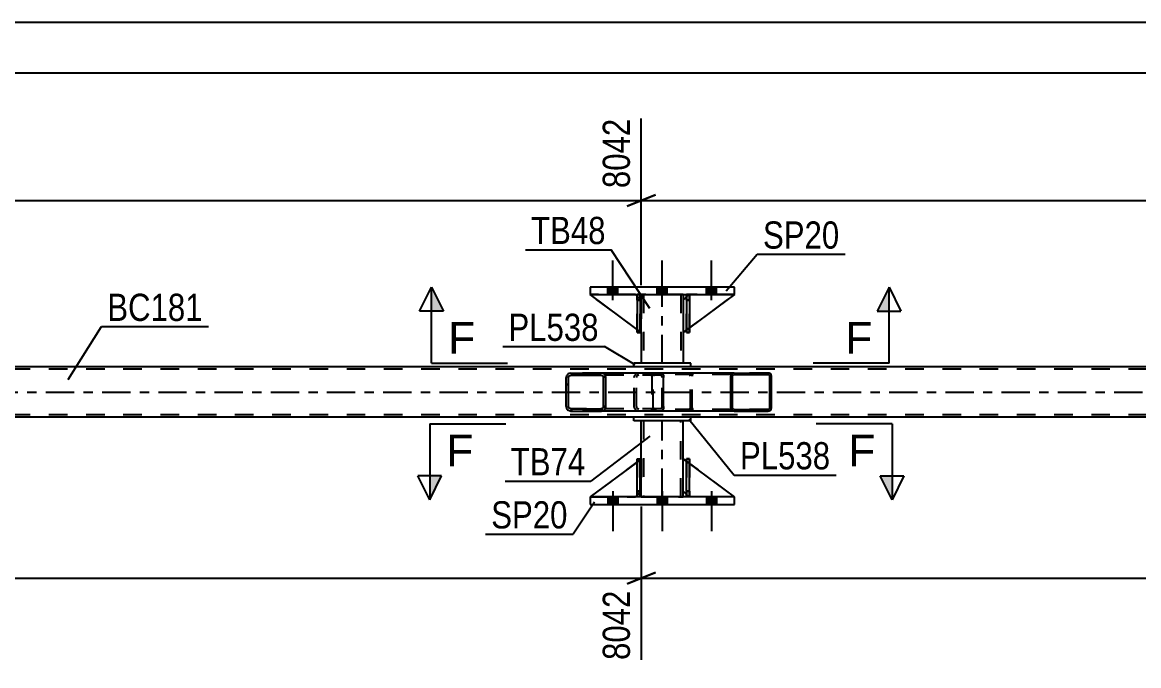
# Model space of a CAD drawing. Header units: millimetres. Extents: x 0 to 841, y 0 to 594.
# Drawn here: x 266 to 383.5, y 216.3 to 284 of the extents above; entities that cross this region are included whole.
import ezdxf

# ---------------------------------------------------------------- set-up
doc = ezdxf.new("R2010")
doc.units = ezdxf.units.MM
doc.linetypes.add('DXK_LINE_DOT2', pattern=[3.9198, 1.9599, -1.9599])
doc.linetypes.add('DXK_LINE_DOT3', pattern=[5.9187, 2.979, -0.9799, 0.9799, -0.9799])
doc.styles.add('Arial', font='ARIAL.TTF', dxfattribs={"height": 0.2})
doc.styles.add('Arial Narrow', font='ARIALN.TTF', dxfattribs={"height": 0.2})

# ---------------------------------------------------------------- blocks, each defined once
blk = doc.blocks.new('Bolt-318885291-5838 - 5760')
at = {"linetype": 'Continuous'}
for points in [[(327.6, 255.36), (328.64, 255.36), (328.64, 256.16), (327.6, 256.16)], [(327.6, 255.36), (328.64, 255.36), (328.64, 256.16), (327.6, 256.16)], [(327.6, 255.36), (328.64, 255.36), (328.64, 256.16), (327.6, 256.16)], [(332.8, 255.36), (333.84, 255.36), (333.84, 256.16), (332.8, 256.16)], [(332.8, 255.36), (333.84, 255.36), (333.84, 256.16), (332.8, 256.16)], [(338, 255.36), (339.04, 255.36), (339.04, 256.16), (338, 256.16)], [(338, 255.36), (339.04, 255.36), (339.04, 256.16), (338, 256.16)], [(338, 255.36), (339.04, 255.36), (339.04, 256.16), (338, 256.16)]]:
    blk.add_hatch(color=1, dxfattribs=at).paths.add_polyline_path(points)
at = {"color": 1, "linetype": 'Continuous'}
for p, q in [((328.12, 254.76), (328.12, 258.96)), ((328.12, 254.76), (328.12, 258.96)), ((328.12, 254.76), (328.12, 258.96)), ((333.32, 254.76), (333.32, 258.96)), ((333.32, 254.76), (333.32, 258.96)), ((338.52, 254.76), (338.52, 258.96)), ((338.52, 254.76), (338.52, 258.96)), ((338.52, 254.76), (338.52, 258.96)), ((327.6, 255.36), (327.6, 256.16)), ((327.6, 255.36), (327.6, 256.16)), ((327.6, 255.36), (327.6, 256.16)), ((328.64, 255.36), (328.64, 256.16)), ((328.64, 255.36), (328.64, 256.16)), ((328.64, 255.36), (328.64, 256.16)), ((332.8, 255.36), (332.8, 256.16)), ((332.8, 255.36), (332.8, 256.16)), ((333.84, 255.36), (333.84, 256.16)), ((333.84, 255.36), (333.84, 256.16)), ((338, 255.36), (338, 256.16)), ((338, 255.36), (338, 256.16)), ((338, 255.36), (338, 256.16)), ((339.04, 255.36), (339.04, 256.16)), ((339.04, 255.36), (339.04, 256.16)), ((339.04, 255.36), (339.04, 256.16))]:
    blk.add_line(p, q, dxfattribs=at)
blk = doc.blocks.new('Bolt-318885291-5839 - 5760')
at = {"linetype": 'Continuous'}
for points in [[(328.64, 234.07), (327.6, 234.07), (327.6, 233.27), (328.64, 233.27)], [(328.64, 234.07), (327.6, 234.07), (327.6, 233.27), (328.64, 233.27)], [(328.64, 234.07), (327.6, 234.07), (327.6, 233.27), (328.64, 233.27)], [(333.84, 234.07), (332.8, 234.07), (332.8, 233.27), (333.84, 233.27)], [(333.84, 234.07), (332.8, 234.07), (332.8, 233.27), (333.84, 233.27)], [(339.04, 234.07), (338, 234.07), (338, 233.27), (339.04, 233.27)], [(339.04, 234.07), (338, 234.07), (338, 233.27), (339.04, 233.27)], [(339.04, 234.07), (338, 234.07), (338, 233.27), (339.04, 233.27)]]:
    blk.add_hatch(color=1, dxfattribs=at).paths.add_polyline_path(points)
at = {"color": 1, "linetype": 'Continuous'}
for p, q in [((327.6, 234.07), (327.6, 233.27)), ((327.6, 234.07), (327.6, 233.27)), ((327.6, 234.07), (327.6, 233.27)), ((328.12, 234.67), (328.12, 230.47)), ((328.12, 234.67), (328.12, 230.47)), ((328.12, 234.67), (328.12, 230.47)), ((328.64, 234.07), (328.64, 233.27)), ((328.64, 234.07), (328.64, 233.27)), ((328.64, 234.07), (328.64, 233.27)), ((332.8, 234.07), (332.8, 233.27)), ((332.8, 234.07), (332.8, 233.27)), ((333.32, 234.67), (333.32, 230.47)), ((333.32, 234.67), (333.32, 230.47)), ((333.84, 234.07), (333.84, 233.27)), ((333.84, 234.07), (333.84, 233.27)), ((338, 234.07), (338, 233.27)), ((338, 234.07), (338, 233.27)), ((338, 234.07), (338, 233.27)), ((338.52, 234.67), (338.52, 230.47)), ((338.52, 234.67), (338.52, 230.47)), ((338.52, 234.67), (338.52, 230.47)), ((339.04, 234.07), (339.04, 233.27)), ((339.04, 234.07), (339.04, 233.27)), ((339.04, 234.07), (339.04, 233.27))]:
    blk.add_line(p, q, dxfattribs=at)
blk = doc.blocks.new('Part-318885291-5970 - 5760')
at = {"color": 7, "linetype": 'DXK_LINE_DOT2'}
for p, q in [((335.88, 254.76), (335.88, 255.36)), ((335.88, 255.36), (335.88, 255.36)), ((335.88, 255.36), (335.88, 251.36)), ((336.2, 255.36), (335.88, 255.36)), ((336.2, 254.76), (336.2, 255.36)), ((336.2, 251.36), (336.2, 255.36)), ((335.88, 251.36), (335.88, 254.76)), ((335.88, 254.76), (336.2, 254.76)), ((336.2, 254.76), (336.2, 251.36)), ((335.88, 251.36), (336.2, 251.36))]:
    blk.add_line(p, q, dxfattribs=at)
blk = doc.blocks.new('Part-318885291-5990 - 5760')
at = {"color": 2, "linetype": 'Continuous'}
for p, q in [((336.32, 242.47), (330.32, 242.47)), ((330.32, 242.07), (330.32, 242.47)), ((336.32, 242.07), (336.32, 242.47)), ((336.32, 242.07), (330.32, 242.07))]:
    blk.add_line(p, q, dxfattribs=at)
blk = doc.blocks.new('Part-318885291-5889 - 5760')
at = {"color": 2, "linetype": 'Continuous'}
for p, q in [((729.32, 247.75), (67.2, 247.75)), ((330.32, 242.47), (166.05, 242.47)), ((585.73, 242.47), (336.32, 242.47))]:
    blk.add_line(p, q, dxfattribs=at)
at = {"color": 7, "linetype": 'DXK_LINE_DOT2'}
for p, q in [((729.32, 247.51), (67.2, 247.51)), ((729.32, 242.71), (67.2, 242.71)), ((336.32, 242.47), (330.32, 242.47))]:
    blk.add_line(p, q, dxfattribs=at)
at = {"color": 7, "linetype": 'DXK_LINE_DOT3'}
blk.add_line((67.2, 245.11), (729.32, 245.11), dxfattribs=at)
blk = doc.blocks.new('Part-318885291-5938 - 5760')
at = {"color": 2, "linetype": 'Continuous'}
for p, q in [((336.32, 248.16), (330.32, 248.16)), ((330.32, 247.76), (330.32, 248.16)), ((336.32, 247.76), (336.32, 248.16)), ((336.32, 247.76), (330.32, 247.76))]:
    blk.add_line(p, q, dxfattribs=at)
blk = doc.blocks.new('Part-318885291-5950 - 5760')
at = {"linetype": 'Continuous'}
h = blk.add_hatch(dxfattribs=at)
h.set_pattern_fill('', scale=0.7, style=0, pattern_type=0)
h.set_pattern_definition([(45, (327.3625, 246.8129), (-1.57154, 1.57154), [])])
h.paths.add_polyline_path([(327.4, 246.63), (327.36, 246.81), (327.25, 246.97), (327.09, 247.07), (326.9, 247.11), (323.71, 247.11), (323.52, 247.07), (323.36, 246.97), (323.25, 246.81), (323.21, 246.63), (323.21, 243.59), (323.25, 243.41), (323.36, 243.25), (323.52, 243.15), (323.71, 243.11), (326.9, 243.11), (327.09, 243.15), (327.25, 243.25), (327.36, 243.41), (327.4, 243.59)])
h.paths.add_polyline_path([(327.13, 243.5), (327.08, 243.42), (326.99, 243.37), (326.9, 243.35), (323.71, 243.35), (323.62, 243.37), (323.54, 243.42), (323.48, 243.5), (323.46, 243.59), (323.46, 246.63), (323.48, 246.72), (323.54, 246.8), (323.62, 246.85), (323.71, 246.87), (326.9, 246.87), (326.99, 246.85), (327.08, 246.8), (327.13, 246.72), (327.15, 246.63), (327.15, 243.59)])
at = {"color": 2, "linetype": 'Continuous'}
for p, q in [((323.25, 246.81), (323.21, 246.63)), ((323.71, 247.11), (323.52, 247.07)), ((323.54, 246.8), (323.62, 246.85)), ((323.62, 246.85), (323.71, 246.87)), ((323.71, 247.11), (326.9, 247.11)), ((323.71, 246.87), (326.9, 246.87)), ((333.2, 247.11), (326.9, 247.11)), ((327.09, 247.07), (326.9, 247.11)), ((326.9, 246.87), (326.99, 246.85)), ((326.99, 246.85), (327.08, 246.8)), ((327.4, 246.63), (327.36, 246.81)), ((333.2, 247.11), (333.3, 247.07)), ((333.3, 247.07), (333.39, 246.97)), ((333.39, 246.97), (333.45, 246.81)), ((333.45, 246.81), (333.47, 246.63)), ((323.21, 243.59), (323.21, 246.63)), ((323.46, 246.63), (323.48, 246.72)), ((323.46, 243.59), (323.46, 246.63)), ((323.48, 246.72), (323.54, 246.8)), ((327.08, 246.8), (327.13, 246.72)), ((327.13, 246.72), (327.15, 246.63)), ((327.15, 243.59), (327.15, 246.63)), ((327.4, 243.59), (327.4, 246.63)), ((333.47, 243.59), (333.47, 246.63)), ((323.21, 243.59), (323.25, 243.41)), ((323.48, 243.5), (323.46, 243.59)), ((323.54, 243.42), (323.48, 243.5)), ((323.62, 243.37), (323.54, 243.42)), ((323.71, 243.35), (323.62, 243.37)), ((323.71, 243.35), (326.9, 243.35)), ((326.99, 243.37), (326.9, 243.35)), ((327.08, 243.42), (326.99, 243.37)), ((327.13, 243.5), (327.08, 243.42)), ((327.15, 243.59), (327.13, 243.5)), ((327.36, 243.41), (327.4, 243.59)), ((333.45, 243.41), (333.39, 243.25)), ((333.47, 243.59), (333.45, 243.41)), ((323.52, 243.15), (323.71, 243.11)), ((323.71, 243.11), (326.9, 243.11)), ((326.9, 243.11), (327.09, 243.15)), ((333.2, 243.11), (326.9, 243.11)), ((333.3, 243.15), (333.2, 243.11)), ((333.39, 243.25), (333.3, 243.15))]:
    blk.add_line(p, q, dxfattribs=at)
at = {"color": 7, "linetype": 'DXK_LINE_DOT2'}
for p, q in [((326.9, 247.11), (323.71, 247.11)), ((333.2, 246.87), (323.71, 246.87)), ((330.36, 246.63), (330.4, 246.81)), ((330.67, 247.07), (330.86, 247.11)), ((330.77, 246.85), (330.69, 246.8)), ((330.86, 246.87), (330.77, 246.85)), ((332.21, 246.87), (332.21, 247.11)), ((333.25, 246.85), (333.2, 246.87)), ((333.29, 246.8), (333.25, 246.85)), ((330.36, 243.59), (330.36, 246.63)), ((330.63, 246.72), (330.61, 246.63)), ((330.61, 243.59), (330.61, 246.63)), ((330.69, 246.8), (330.63, 246.72)), ((333.32, 246.72), (333.29, 246.8)), ((333.33, 246.63), (333.32, 246.72)), ((333.33, 243.59), (333.33, 246.63)), ((333.2, 243.35), (323.71, 243.35)), ((330.4, 243.41), (330.36, 243.59)), ((330.61, 243.59), (330.63, 243.5)), ((330.63, 243.5), (330.69, 243.42)), ((330.69, 243.42), (330.71, 243.41)), ((330.71, 243.41), (330.77, 243.37)), ((330.77, 243.37), (330.86, 243.35)), ((332.21, 243.11), (332.21, 243.35)), ((333.2, 243.35), (333.25, 243.37)), ((333.25, 243.37), (333.29, 243.42)), ((333.29, 243.42), (333.32, 243.5)), ((333.32, 243.5), (333.33, 243.59)), ((326.9, 243.11), (323.71, 243.11)), ((330.86, 243.11), (330.67, 243.15))]:
    blk.add_line(p, q, dxfattribs=at)
at = {"color": 2, "linetype": 'Continuous'}
for centre, start, end in [((323.7, 246.61), 111.1941, 156.1506), ((326.91, 246.61), 23.8494, 68.8059), ((323.7, 243.6), 203.8494, 248.8059), ((326.91, 243.6), 291.1941, 336.1506)]:
    blk.add_arc(centre, 0.492, start, end, dxfattribs=at)
at = {"color": 7, "linetype": 'DXK_LINE_DOT2'}
for centre, start, end in [((330.85, 246.61), 111.1941, 156.1506), ((330.85, 243.6), 203.8494, 248.8059)]:
    blk.add_arc(centre, 0.492, start, end, dxfattribs=at)
blk = doc.blocks.new('Part-318885291-5967 - 5760')
at = {"color": 2, "linetype": 'Continuous'}
for p, q in [((331.12, 255.36), (331.12, 254.76)), ((335.52, 255.36), (335.52, 254.76)), ((331.12, 251.36), (331.12, 248.16)), ((335.52, 251.36), (335.52, 248.16))]:
    blk.add_line(p, q, dxfattribs=at)
at = {"color": 7, "linetype": 'DXK_LINE_DOT2'}
for p, q in [((335.52, 255.36), (331.12, 255.36)), ((331.36, 255.36), (331.36, 248.16)), ((335.28, 255.36), (335.28, 248.16)), ((331.12, 254.76), (331.12, 251.36)), ((335.52, 254.76), (335.52, 251.36)), ((335.52, 248.16), (331.12, 248.16))]:
    blk.add_line(p, q, dxfattribs=at)
at = {"color": 7, "linetype": 'DXK_LINE_DOT3'}
blk.add_line((333.32, 248.16), (333.32, 255.36), dxfattribs=at)
blk = doc.blocks.new('Part-318885291-5969 - 5760')
at = {"color": 7, "linetype": 'DXK_LINE_DOT2'}
for p, q in [((330.68, 254.76), (330.68, 255.36)), ((330.68, 255.36), (330.68, 255.36)), ((330.68, 255.36), (330.68, 251.36)), ((331, 255.36), (330.68, 255.36)), ((331, 254.76), (331, 255.36)), ((331, 251.36), (331, 255.36)), ((330.68, 251.36), (330.68, 254.76)), ((330.68, 254.76), (331, 254.76)), ((331, 254.76), (331, 251.36)), ((330.68, 251.36), (331, 251.36))]:
    blk.add_line(p, q, dxfattribs=at)
blk = doc.blocks.new('Part-318885291-5975 - 5760')
at = {"color": 2, "linetype": 'Continuous'}
for p, q in [((325.72, 234.07), (325.72, 233.27)), ((340.92, 234.07), (325.72, 234.07)), ((340.92, 233.27), (340.92, 234.07)), ((325.72, 233.27), (340.92, 233.27))]:
    blk.add_line(p, q, dxfattribs=at)
blk = doc.blocks.new('Part-318885291-5980 - 5760')
at = {"color": 2, "linetype": 'Continuous'}
for p, q in [((340.92, 256.16), (325.72, 256.16)), ((325.72, 256.16), (325.72, 255.36)), ((325.72, 255.36), (340.92, 255.36)), ((340.92, 255.36), (340.92, 256.16))]:
    blk.add_line(p, q, dxfattribs=at)
blk = doc.blocks.new('Part-318885291-5985 - 5760')
at = {"color": 2, "linetype": 'Continuous'}
for p, q in [((331.12, 238.07), (331.12, 242.07)), ((335.52, 238.07), (335.52, 242.07)), ((331.12, 234.07), (331.12, 234.67)), ((335.52, 234.07), (335.52, 234.67))]:
    blk.add_line(p, q, dxfattribs=at)
at = {"color": 7, "linetype": 'DXK_LINE_DOT2'}
for p, q in [((335.52, 242.07), (331.12, 242.07)), ((331.36, 242.07), (331.36, 234.07)), ((335.28, 234.07), (335.28, 242.07)), ((331.12, 234.67), (331.12, 238.07)), ((335.52, 234.67), (335.52, 238.07)), ((331.12, 234.07), (335.52, 234.07))]:
    blk.add_line(p, q, dxfattribs=at)
at = {"color": 7, "linetype": 'DXK_LINE_DOT3'}
blk.add_line((333.32, 234.07), (333.32, 242.07), dxfattribs=at)
blk = doc.blocks.new('Part-318885291-6002 - 5760')
at = {"linetype": 'Continuous'}
h = blk.add_hatch(dxfattribs=at)
h.set_pattern_fill('', scale=0.7, style=0, pattern_type=0)
h.set_pattern_definition([(45, (344.7863, 246.9117), (-1.57154, 1.57154), [])])
h.paths.add_polyline_path([(344.81, 246.79), (344.79, 246.91), (344.71, 247.02), (344.6, 247.08), (344.47, 247.11), (340.9, 247.11), (340.77, 247.08), (340.66, 247.02), (340.58, 246.91), (340.56, 246.79), (340.56, 243.43), (340.58, 243.31), (340.66, 243.2), (340.77, 243.13), (340.9, 243.11), (344.47, 243.11), (344.6, 243.13), (344.71, 243.2), (344.79, 243.31), (344.81, 243.43)])
h.paths.add_polyline_path([(344.63, 243.37), (344.59, 243.32), (344.54, 243.28), (344.47, 243.27), (340.9, 243.27), (340.83, 243.28), (340.78, 243.32), (340.74, 243.37), (340.73, 243.43), (340.73, 246.79), (340.74, 246.85), (340.78, 246.9), (340.83, 246.94), (340.9, 246.95), (344.47, 246.95), (344.54, 246.94), (344.59, 246.9), (344.63, 246.85), (344.64, 246.79), (344.64, 243.43)])
at = {"color": 7, "linetype": 'DXK_LINE_DOT2'}
for p, q in [((332.21, 246.79), (332.23, 246.91)), ((332.39, 246.85), (332.38, 246.79)), ((332.43, 246.9), (332.39, 246.85)), ((332.42, 247.08), (332.55, 247.11)), ((332.48, 246.94), (332.43, 246.9)), ((332.55, 246.95), (332.48, 246.94)), ((333.2, 247.11), (332.55, 247.11)), ((344.47, 246.95), (332.55, 246.95)), ((336.12, 247.11), (336.25, 247.08)), ((336.19, 246.94), (336.12, 246.95)), ((336.24, 246.9), (336.19, 246.94)), ((336.28, 246.85), (336.24, 246.9)), ((336.29, 246.79), (336.28, 246.85)), ((336.44, 246.91), (336.46, 246.79)), ((344.47, 247.11), (340.9, 247.11)), ((332.21, 246.79), (332.21, 243.43)), ((332.38, 243.43), (332.38, 246.79)), ((336.29, 243.43), (336.29, 246.79)), ((336.46, 243.43), (336.46, 246.79)), ((332.23, 243.31), (332.21, 243.43)), ((332.38, 243.43), (332.39, 243.37)), ((332.39, 243.37), (332.43, 243.32)), ((332.43, 243.32), (332.48, 243.28)), ((332.48, 243.28), (332.55, 243.27)), ((336.12, 243.27), (336.19, 243.28)), ((336.19, 243.28), (336.24, 243.32)), ((336.24, 243.32), (336.28, 243.37)), ((336.28, 243.37), (336.29, 243.43)), ((336.46, 243.43), (336.44, 243.31)), ((332.55, 243.11), (332.42, 243.13)), ((344.47, 243.27), (332.55, 243.27)), ((333.2, 243.11), (332.55, 243.11)), ((336.25, 243.13), (336.12, 243.11)), ((344.47, 243.11), (340.9, 243.11))]:
    blk.add_line(p, q, dxfattribs=at)
at = {"color": 2, "linetype": 'Continuous'}
for p, q in [((340.9, 247.11), (333.2, 247.11)), ((340.58, 246.91), (340.56, 246.79)), ((340.73, 246.79), (340.74, 246.85)), ((340.74, 246.85), (340.78, 246.9)), ((340.9, 247.11), (340.77, 247.08)), ((340.78, 246.9), (340.83, 246.94)), ((340.83, 246.94), (340.9, 246.95)), ((340.9, 247.11), (344.47, 247.11)), ((340.9, 246.95), (344.47, 246.95)), ((344.6, 247.08), (344.47, 247.11)), ((344.47, 246.95), (344.54, 246.94)), ((344.54, 246.94), (344.59, 246.9)), ((344.59, 246.9), (344.63, 246.85)), ((344.63, 246.85), (344.64, 246.79)), ((344.81, 246.79), (344.79, 246.91)), ((340.56, 243.43), (340.56, 246.79)), ((340.73, 243.43), (340.73, 246.79)), ((344.64, 243.43), (344.64, 246.79)), ((344.81, 243.43), (344.81, 246.79)), ((340.56, 243.43), (340.58, 243.31)), ((340.74, 243.37), (340.73, 243.43)), ((340.78, 243.32), (340.74, 243.37)), ((340.83, 243.28), (340.78, 243.32)), ((340.9, 243.27), (340.83, 243.28)), ((344.54, 243.28), (344.47, 243.27)), ((344.59, 243.32), (344.54, 243.28)), ((344.63, 243.37), (344.59, 243.32)), ((344.64, 243.43), (344.63, 243.37)), ((344.79, 243.31), (344.81, 243.43)), ((340.9, 243.11), (333.2, 243.11)), ((340.77, 243.13), (340.9, 243.11)), ((340.9, 243.27), (344.47, 243.27)), ((340.9, 243.11), (344.47, 243.11)), ((344.47, 243.11), (344.6, 243.13))]:
    blk.add_line(p, q, dxfattribs=at)
at = {"color": 7, "linetype": 'DXK_LINE_DOT2'}
for centre, start, end in [((332.53, 246.78), 110.7583, 155.68), ((336.14, 246.78), 24.32, 69.2417), ((332.53, 243.44), 204.32, 249.2417), ((336.14, 243.44), 290.7583, 335.68)]:
    blk.add_arc(centre, 0.331, start, end, dxfattribs=at)
at = {"color": 2, "linetype": 'Continuous'}
for centre, start, end in [((340.88, 246.78), 110.7583, 155.68), ((344.48, 246.78), 24.32, 69.2417), ((340.88, 243.44), 204.32, 249.2417), ((344.48, 243.44), 290.7583, 335.68)]:
    blk.add_arc(centre, 0.331, start, end, dxfattribs=at)
blk = doc.blocks.new('Part-318885291-6021 - 5760')
at = {"color": 2, "linetype": 'Continuous'}
for p, q in [((335.88, 255.11), (335.52, 254.76)), ((340.92, 255.36), (336.2, 251.86)), ((335.52, 254.76), (335.52, 251.36)), ((335.88, 251.62), (335.52, 251.36))]:
    blk.add_line(p, q, dxfattribs=at)
at = {"color": 7, "linetype": 'DXK_LINE_DOT2'}
for p, q in [((336.12, 255.36), (335.88, 255.11)), ((340.92, 255.36), (336.12, 255.36)), ((336.2, 251.86), (335.88, 251.62))]:
    blk.add_line(p, q, dxfattribs=at)
blk = doc.blocks.new('Part-318885291-6022 - 5760')
at = {"color": 7, "linetype": 'DXK_LINE_DOT2'}
for p, q in [((336.12, 255.36), (335.52, 254.76)), ((335.52, 251.36), (340.92, 255.36)), ((340.92, 255.36), (336.12, 255.36)), ((335.52, 254.76), (335.52, 251.36))]:
    blk.add_line(p, q, dxfattribs=at)
blk = doc.blocks.new('Part-318885291-6023 - 5760')
at = {"color": 2, "linetype": 'Continuous'}
for p, q in [((330.68, 251.69), (325.72, 255.36)), ((330.68, 255.21), (330.52, 255.36)), ((331.12, 254.76), (331, 254.89)), ((331.12, 254.76), (331.12, 254.76)), ((331.12, 251.36), (331.12, 254.76)), ((331, 251.45), (331.12, 251.36)), ((331.12, 251.36), (331.12, 251.36))]:
    blk.add_line(p, q, dxfattribs=at)
at = {"color": 7, "linetype": 'DXK_LINE_DOT2'}
for p, q in [((330.52, 255.36), (325.72, 255.36)), ((330.52, 255.36), (331.12, 254.76)), ((331, 254.89), (330.68, 255.21)), ((331.12, 254.76), (331.12, 251.36)), ((331, 251.45), (330.68, 251.69))]:
    blk.add_line(p, q, dxfattribs=at)
blk = doc.blocks.new('Part-318885291-6024 - 5760')
at = {"color": 7, "linetype": 'DXK_LINE_DOT2'}
for p, q in [((331.12, 251.36), (325.72, 255.36)), ((325.72, 255.36), (330.52, 255.36)), ((330.52, 255.36), (331.12, 254.76)), ((331.12, 254.76), (330.52, 255.36)), ((331.12, 254.76), (331.12, 251.36)), ((331.12, 254.76), (331.12, 254.76)), ((331.12, 254.76), (331.12, 251.36))]:
    blk.add_line(p, q, dxfattribs=at)
blk = doc.blocks.new('Part-318885291-6025 - 5760')
at = {"color": 2, "linetype": 'Continuous'}
for p, q in [((331, 255.36), (330.68, 255.36)), ((330.68, 255.36), (330.68, 251.36)), ((331, 255.36), (331, 255.36)), ((331, 255.36), (331, 251.36)), ((331, 251.36), (330.68, 251.36))]:
    blk.add_line(p, q, dxfattribs=at)
at = {"color": 7, "linetype": 'DXK_LINE_DOT2'}
for p, q in [((330.68, 254.76), (330.68, 255.36)), ((331, 254.76), (331, 255.36)), ((331, 255.36), (331, 255.36)), ((331, 254.76), (330.68, 254.76)), ((330.68, 254.76), (330.68, 251.36)), ((331, 251.36), (331, 254.76))]:
    blk.add_line(p, q, dxfattribs=at)
blk = doc.blocks.new('Part-318885291-6026 - 5760')
at = {"color": 2, "linetype": 'Continuous'}
for p, q in [((336.2, 255.36), (335.88, 255.36)), ((335.88, 255.36), (335.88, 251.36)), ((336.2, 255.36), (336.2, 255.36)), ((336.2, 255.36), (336.2, 251.36)), ((336.2, 251.36), (335.88, 251.36))]:
    blk.add_line(p, q, dxfattribs=at)
at = {"color": 7, "linetype": 'DXK_LINE_DOT2'}
for p, q in [((335.88, 254.76), (335.88, 255.36)), ((336.2, 254.76), (336.2, 255.36)), ((336.2, 255.36), (336.2, 255.36)), ((336.2, 254.76), (335.88, 254.76)), ((335.88, 254.76), (335.88, 251.36)), ((336.2, 251.36), (336.2, 254.76))]:
    blk.add_line(p, q, dxfattribs=at)
blk = doc.blocks.new('Part-318885291-6047 - 5760')
at = {"color": 2, "linetype": 'Continuous'}
for p, q in [((335.52, 234.67), (335.52, 238.07)), ((335.88, 237.81), (335.52, 238.07)), ((340.92, 234.07), (336.2, 237.57)), ((335.88, 234.32), (335.52, 234.67))]:
    blk.add_line(p, q, dxfattribs=at)
at = {"color": 7, "linetype": 'DXK_LINE_DOT2'}
for p, q in [((336.2, 237.57), (335.88, 237.81)), ((336.12, 234.07), (335.88, 234.32)), ((340.92, 234.07), (336.12, 234.07)), ((340.92, 234.07), (340.92, 234.07)), ((340.92, 234.07), (340.92, 234.07))]:
    blk.add_line(p, q, dxfattribs=at)
blk = doc.blocks.new('Part-318885291-6048 - 5760')
at = {"color": 7, "linetype": 'DXK_LINE_DOT2'}
for p, q in [((335.52, 234.67), (335.52, 238.07)), ((335.52, 238.07), (340.92, 234.07)), ((336.12, 234.07), (335.52, 234.67)), ((340.92, 234.07), (336.12, 234.07))]:
    blk.add_line(p, q, dxfattribs=at)
blk = doc.blocks.new('Part-318885291-6050 - 5760')
at = {"color": 2, "linetype": 'Continuous'}
for p, q in [((330.68, 237.74), (325.72, 234.07)), ((331.12, 238.07), (331, 237.98)), ((331.12, 234.67), (331.12, 238.07)), ((330.68, 234.22), (330.52, 234.07)), ((331.12, 234.67), (331, 234.54)), ((331.12, 234.67), (331.12, 234.67))]:
    blk.add_line(p, q, dxfattribs=at)
at = {"color": 7, "linetype": 'DXK_LINE_DOT2'}
for p, q in [((331, 237.98), (330.68, 237.74)), ((331.12, 234.67), (331.12, 238.07)), ((325.72, 234.07), (330.52, 234.07)), ((331.12, 234.67), (330.52, 234.07)), ((331, 234.54), (330.68, 234.22))]:
    blk.add_line(p, q, dxfattribs=at)
blk = doc.blocks.new('Part-318885291-6051 - 5760')
at = {"color": 7, "linetype": 'DXK_LINE_DOT2'}
for p, q in [((331.12, 238.07), (325.72, 234.07)), ((331.12, 234.67), (331.12, 238.07)), ((331.12, 238.07), (331.12, 234.67)), ((325.72, 234.07), (330.52, 234.07)), ((330.52, 234.07), (331.12, 234.67)), ((331.12, 234.67), (330.52, 234.07)), ((331.12, 234.67), (331.12, 234.67))]:
    blk.add_line(p, q, dxfattribs=at)
blk = doc.blocks.new('Part-318885291-6052 - 5760')
at = {"color": 2, "linetype": 'Continuous'}
for p, q in [((330.68, 234.07), (330.68, 238.07)), ((330.68, 238.07), (331, 238.07)), ((331, 234.07), (331, 238.07)), ((330.68, 234.07), (330.68, 234.07)), ((331, 234.07), (330.68, 234.07))]:
    blk.add_line(p, q, dxfattribs=at)
at = {"color": 7, "linetype": 'DXK_LINE_DOT2'}
for p, q in [((330.68, 238.07), (330.68, 234.67)), ((331, 234.67), (331, 238.07)), ((330.68, 234.67), (330.68, 234.07)), ((330.68, 234.67), (331, 234.67)), ((331, 234.07), (331, 234.67)), ((331, 234.07), (331, 234.07))]:
    blk.add_line(p, q, dxfattribs=at)
blk = doc.blocks.new('Part-318885291-6053 - 5760')
at = {"color": 2, "linetype": 'Continuous'}
for p, q in [((335.88, 234.07), (335.88, 238.07)), ((335.88, 238.07), (336.2, 238.07)), ((336.2, 234.07), (336.2, 238.07)), ((335.88, 234.07), (335.88, 234.07)), ((336.2, 234.07), (335.88, 234.07))]:
    blk.add_line(p, q, dxfattribs=at)
at = {"color": 7, "linetype": 'DXK_LINE_DOT2'}
for p, q in [((335.88, 238.07), (335.88, 234.67)), ((336.2, 234.67), (336.2, 238.07)), ((335.88, 234.67), (335.88, 234.07)), ((335.88, 234.67), (336.2, 234.67)), ((336.2, 234.07), (336.2, 234.67)), ((336.2, 234.07), (336.2, 234.07))]:
    blk.add_line(p, q, dxfattribs=at)
blk = doc.blocks.new('Part-318885291-6054 - 5760')
at = {"color": 7, "linetype": 'DXK_LINE_DOT2'}
for p, q in [((330.68, 238.07), (331, 238.07)), ((330.68, 234.67), (330.68, 238.07)), ((330.68, 238.07), (330.68, 234.07)), ((331, 238.07), (331, 234.67)), ((331, 234.07), (331, 237.98)), ((331, 234.67), (330.68, 234.67)), ((330.68, 234.07), (330.68, 234.67)), ((331, 234.07), (330.68, 234.07)), ((331, 234.67), (331, 234.07)), ((331, 234.07), (331, 234.07))]:
    blk.add_line(p, q, dxfattribs=at)
blk = doc.blocks.new('Part-318885291-6055 - 5760')
at = {"color": 7, "linetype": 'DXK_LINE_DOT2'}
for p, q in [((336.2, 238.07), (335.88, 238.07)), ((335.88, 234.67), (335.88, 238.07)), ((335.88, 238.07), (335.88, 234.07)), ((336.2, 238.07), (336.2, 234.67)), ((336.2, 234.07), (336.2, 238.07)), ((336.2, 234.67), (335.88, 234.67)), ((335.88, 234.07), (335.88, 234.67)), ((336.2, 234.07), (335.88, 234.07)), ((336.2, 234.67), (336.2, 234.07)), ((336.2, 234.07), (336.2, 234.07))]:
    blk.add_line(p, q, dxfattribs=at)
blk = doc.blocks.new('StraightDimension-318885291-6201 - 5760')
at = {"color": 7, "linetype": 'Continuous'}
for p, q in [((331.12, 233.07), (331.12, 216.91)), ((332.62, 226.12), (329.62, 224.92)), ((331.12, 225.52), (586.53, 225.52))]:
    blk.add_line(p, q, dxfattribs=at)
blk = doc.blocks.new('StraightDimension-318885291-6231 - 5760')
at = {"color": 7, "linetype": 'Continuous'}
for p, q in [((331.12, 256.36), (331.12, 273.88)), ((332.62, 265.87), (329.62, 264.67)), ((331.12, 265.27), (586.53, 265.27))]:
    blk.add_line(p, q, dxfattribs=at)
blk = doc.blocks.new('StraightDimension-318885291-6207 - 5760')
at = {"color": 7, "linetype": 'Continuous'}
for p, q in [((331.12, 233.07), (331.12, 216.91)), ((329.62, 224.92), (332.62, 226.12)), ((160.85, 225.52), (331.12, 225.52))]:
    blk.add_line(p, q, dxfattribs=at)
at = {"color": 0, "linetype": 'Continuous'}
blk.add_wipeout([(330.52, 224.82), (326.32, 224.82), (326.32, 216.31), (330.52, 216.31)], dxfattribs=at)
at = {"color": 3, "linetype": 'Continuous', "style": 'Arial Narrow'}
blk.add_text('8042', height=2.863, rotation=90.0002, dxfattribs=at).set_placement((329.92, 216.91))
blk = doc.blocks.new('StraightDimension-318885291-6214 - 5760')
at = {"color": 7, "linetype": 'Continuous'}
blk.add_line((56.34, 284.02), (740.18, 284.02), dxfattribs=at)
blk = doc.blocks.new('StraightDimension-318885291-6225 - 5760')
at = {"color": 7, "linetype": 'Continuous'}
for p, q in [((331.12, 256.36), (331.12, 273.88)), ((329.62, 264.67), (332.62, 265.87)), ((160.85, 265.27), (331.12, 265.27))]:
    blk.add_line(p, q, dxfattribs=at)
at = {"color": 0, "linetype": 'Continuous'}
blk.add_wipeout([(330.52, 274.48), (326.32, 274.48), (326.32, 265.97), (330.52, 265.97)], dxfattribs=at)
at = {"color": 3, "linetype": 'Continuous', "style": 'Arial Narrow'}
blk.add_text('8042', height=2.863, rotation=90.0002, dxfattribs=at).set_placement((329.92, 266.57))
blk = doc.blocks.new('StraightDimension-318885291-11488 - 5760')
at = {"color": 7, "linetype": 'Continuous'}
blk.add_line((56.98, 278.71), (739.54, 278.71), dxfattribs=at)
blk = doc.blocks.new('Mark-318885291-5885 - 5760')
at = {"color": 30, "linetype": 'Continuous'}
for p, q in [((270.77, 246.44), (274.3, 251.99)), ((274.3, 251.99), (285.55, 251.99))]:
    blk.add_line(p, q, dxfattribs=at)
at = {"color": 0}
blk.add_wipeout([(284.95, 252.59), (284.95, 255.59), (274.9, 255.59), (274.9, 252.59)], dxfattribs=at)
blk.add_wipeout([(284.95, 252.59), (284.95, 255.59), (274.9, 255.59), (274.9, 252.59)], dxfattribs=at)
at = {"color": 3, "style": 'Arial Narrow'}
blk.add_text('BC181', height=2.863, dxfattribs=at).set_placement((274.9, 252.59))
blk = doc.blocks.new('Mark-318885291-5934 - 5760')
at = {"color": 30, "linetype": 'Continuous'}
for p in [(316.53, 249.89), (330.49, 247.97)]:
    blk.add_line(p, (327.24, 249.89), dxfattribs=at)
at = {"color": 0}
blk.add_wipeout([(326.64, 250.49), (326.64, 253.49), (317.13, 253.49), (317.13, 250.49)], dxfattribs=at)
blk.add_wipeout([(326.64, 250.49), (326.64, 253.49), (317.13, 253.49), (317.13, 250.49)], dxfattribs=at)
at = {"color": 3, "style": 'Arial Narrow'}
blk.add_text('PL538', height=2.863, dxfattribs=at).set_placement((317.13, 250.49))
blk = doc.blocks.new('Mark-318885291-5963 - 5760')
at = {"color": 30, "linetype": 'Continuous'}
for p in [(318.91, 260.08), (332.01, 253.91)]:
    blk.add_line(p, (327.96, 260.08), dxfattribs=at)
at = {"color": 0}
blk.add_wipeout([(327.36, 260.68), (327.36, 263.68), (319.51, 263.68), (319.51, 260.68)], dxfattribs=at)
blk.add_wipeout([(327.36, 260.68), (327.36, 263.68), (319.51, 263.68), (319.51, 260.68)], dxfattribs=at)
at = {"color": 3, "style": 'Arial Narrow'}
blk.add_text('TB48', height=2.863, dxfattribs=at).set_placement((319.51, 260.68))
blk = doc.blocks.new('Mark-318885291-5971 - 5760')
at = {"color": 30, "linetype": 'Continuous'}
for p in [(326.18, 233.52), (314.72, 230.15)]:
    blk.add_line(p, (323.96, 230.15), dxfattribs=at)
at = {"color": 0}
blk.add_wipeout([(323.36, 230.75), (323.36, 233.75), (315.32, 233.75), (315.32, 230.75)], dxfattribs=at)
blk.add_wipeout([(323.36, 230.75), (323.36, 233.75), (315.32, 233.75), (315.32, 230.75)], dxfattribs=at)
at = {"color": 3, "style": 'Arial Narrow'}
blk.add_text('SP20', height=2.863, dxfattribs=at).set_placement((315.32, 230.75))
blk = doc.blocks.new('Mark-318885291-5976 - 5760')
at = {"color": 30, "linetype": 'Continuous'}
for p, q in [((340.06, 255.76), (343.33, 259.6)), ((343.33, 259.6), (352.57, 259.6))]:
    blk.add_line(p, q, dxfattribs=at)
at = {"color": 0}
blk.add_wipeout([(351.97, 260.2), (351.97, 263.2), (343.93, 263.2), (343.93, 260.2)], dxfattribs=at)
blk.add_wipeout([(351.97, 260.2), (351.97, 263.2), (343.93, 263.2), (343.93, 260.2)], dxfattribs=at)
at = {"color": 3, "style": 'Arial Narrow'}
blk.add_text('SP20', height=2.863, dxfattribs=at).set_placement((343.93, 260.2))
blk = doc.blocks.new('Mark-318885291-5981 - 5760')
at = {"color": 30, "linetype": 'Continuous'}
for p in [(332.01, 240.46), (316.77, 235.74)]:
    blk.add_line(p, (325.82, 235.74), dxfattribs=at)
at = {"color": 0}
blk.add_wipeout([(325.22, 236.34), (325.22, 239.34), (317.37, 239.34), (317.37, 236.34)], dxfattribs=at)
blk.add_wipeout([(325.22, 236.34), (325.22, 239.34), (317.37, 239.34), (317.37, 236.34)], dxfattribs=at)
at = {"color": 3, "style": 'Arial Narrow'}
blk.add_text('TB74', height=2.863, dxfattribs=at).set_placement((317.37, 236.34))
blk = doc.blocks.new('Mark-318885291-5986 - 5760')
at = {"color": 30, "linetype": 'Continuous'}
for p, q in [((336.12, 242.26), (340.91, 236.37)), ((340.91, 236.37), (351.62, 236.37))]:
    blk.add_line(p, q, dxfattribs=at)
at = {"color": 0}
blk.add_wipeout([(351.02, 236.97), (351.02, 239.97), (341.51, 239.97), (341.51, 236.97)], dxfattribs=at)
blk.add_wipeout([(351.02, 236.97), (351.02, 239.97), (341.51, 239.97), (341.51, 236.97)], dxfattribs=at)
at = {"color": 3, "style": 'Arial Narrow'}
blk.add_text('PL538', height=2.863, dxfattribs=at).set_placement((341.51, 236.97))
blk = doc.blocks.new('SectionMark-318885291-6251 - 5760')
at = {"linetype": 'Continuous'}
for points in [[(310.28, 253.63), (309.03, 253.63), (309.03, 256.13)], [(357.2, 253.63), (355.95, 253.63), (357.2, 256.13)]]:
    blk.add_hatch(color=6, dxfattribs=at).paths.add_polyline_path(points)
at = {"color": 6, "linetype": 'Continuous'}
for p, q in [((307.78, 253.63), (309.03, 256.13)), ((309.03, 248.13), (309.03, 256.13)), ((309.03, 256.13), (310.28, 253.63)), ((357.2, 256.13), (355.95, 253.63)), ((357.2, 248.13), (357.2, 256.13)), ((357.2, 256.13), (358.45, 253.63)), ((310.28, 253.63), (307.78, 253.63)), ((355.95, 253.63), (358.45, 253.63)), ((309.03, 248.13), (317.03, 248.13)), ((357.2, 248.13), (349.2, 248.13))]:
    blk.add_line(p, q, dxfattribs=at)
at = {"color": 0, "linetype": 'Continuous'}
for points in [[(313.63, 249.13), (313.63, 252.63), (310.78, 252.63), (310.78, 249.13)], [(355.45, 249.13), (355.45, 252.63), (352.6, 252.63), (352.6, 249.13)]]:
    blk.add_wipeout(points, dxfattribs=at)
at = {"color": 3, "linetype": 'Continuous', "style": 'Arial'}
for p in [(310.78, 249.13), (352.6, 249.13)]:
    blk.add_text('F', height=3.34, dxfattribs=at).set_placement(p)
blk = doc.blocks.new('SectionMark-318885291-6255 - 5760')
at = {"linetype": 'Continuous'}
for points in [[(308.84, 236.27), (310.09, 236.27), (308.84, 233.77)], [(356.27, 236.27), (357.52, 236.27), (357.52, 233.77)]]:
    blk.add_hatch(color=6, dxfattribs=at).paths.add_polyline_path(points)
at = {"color": 6, "linetype": 'Continuous'}
for p, q in [((308.84, 241.77), (316.84, 241.77)), ((308.84, 241.77), (308.84, 233.77)), ((357.52, 241.77), (349.52, 241.77)), ((357.52, 241.77), (357.52, 233.77)), ((308.84, 233.77), (307.59, 236.27)), ((310.09, 236.27), (307.59, 236.27)), ((308.84, 233.77), (310.09, 236.27)), ((356.27, 236.27), (358.77, 236.27)), ((357.52, 233.77), (356.27, 236.27)), ((358.77, 236.27), (357.52, 233.77))]:
    blk.add_line(p, q, dxfattribs=at)
at = {"color": 0, "linetype": 'Continuous'}
for points in [[(313.44, 237.27), (313.44, 240.77), (310.59, 240.77), (310.59, 237.27)], [(355.77, 237.27), (355.77, 240.77), (352.91, 240.77), (352.91, 237.27)]]:
    blk.add_wipeout(points, dxfattribs=at)
at = {"color": 3, "linetype": 'Continuous', "style": 'Arial'}
for p in [(310.59, 237.27), (352.91, 237.27)]:
    blk.add_text('F', height=3.34, dxfattribs=at).set_placement(p)

msp = doc.modelspace()

# ---------------------------------------------------------------- block references
for name in ['Bolt-318885291-5838 - 5760', 'Part-318885291-5980 - 5760', 'Part-318885291-6023 - 5760', 'Part-318885291-6024 - 5760', 'Part-318885291-5969 - 5760', 'Part-318885291-6025 - 5760', 'Part-318885291-5967 - 5760', 'Part-318885291-6021 - 5760', 'Part-318885291-6022 - 5760', 'Part-318885291-5970 - 5760', 'Part-318885291-6026 - 5760', 'Part-318885291-5938 - 5760', 'Part-318885291-5889 - 5760', 'Part-318885291-5950 - 5760', 'Part-318885291-6002 - 5760', 'Part-318885291-5990 - 5760', 'Part-318885291-5985 - 5760', 'Part-318885291-6050 - 5760', 'Part-318885291-6051 - 5760', 'Part-318885291-6052 - 5760', 'Part-318885291-6054 - 5760', 'Part-318885291-6047 - 5760', 'Part-318885291-6048 - 5760', 'Part-318885291-6053 - 5760', 'Part-318885291-6055 - 5760', 'Part-318885291-5975 - 5760', 'Bolt-318885291-5839 - 5760']:
    msp.add_blockref(name, (0, 0))

# ---------------------------------------------------------------- next in the draw order: block references
for name in ['StraightDimension-318885291-6231 - 5760', 'Mark-318885291-5986 - 5760', 'Mark-318885291-5981 - 5760', 'StraightDimension-318885291-6201 - 5760']:
    msp.add_blockref(name, (0, 0))

# ---------------------------------------------------------------- next in the draw order: block references
for name in ['StraightDimension-318885291-6214 - 5760', 'StraightDimension-318885291-6207 - 5760']:
    msp.add_blockref(name, (0, 0))

# ---------------------------------------------------------------- next in the draw order: block references
for name in ['StraightDimension-318885291-6225 - 5760', 'Mark-318885291-5971 - 5760']:
    msp.add_blockref(name, (0, 0))

# ---------------------------------------------------------------- next in the draw order: block references
for name in ['StraightDimension-318885291-11488 - 5760', 'SectionMark-318885291-6255 - 5760']:
    msp.add_blockref(name, (0, 0))

# ---------------------------------------------------------------- next in the draw order: block references
for name in ['Mark-318885291-5976 - 5760', 'Mark-318885291-5885 - 5760', 'Mark-318885291-5934 - 5760']:
    msp.add_blockref(name, (0, 0))

# ---------------------------------------------------------------- next in the draw order: block references
msp.add_blockref('Mark-318885291-5963 - 5760', (0, 0))

# ---------------------------------------------------------------- next in the draw order: block references
msp.add_blockref('SectionMark-318885291-6251 - 5760', (0, 0))

doc.saveas('drawing.dxf')
